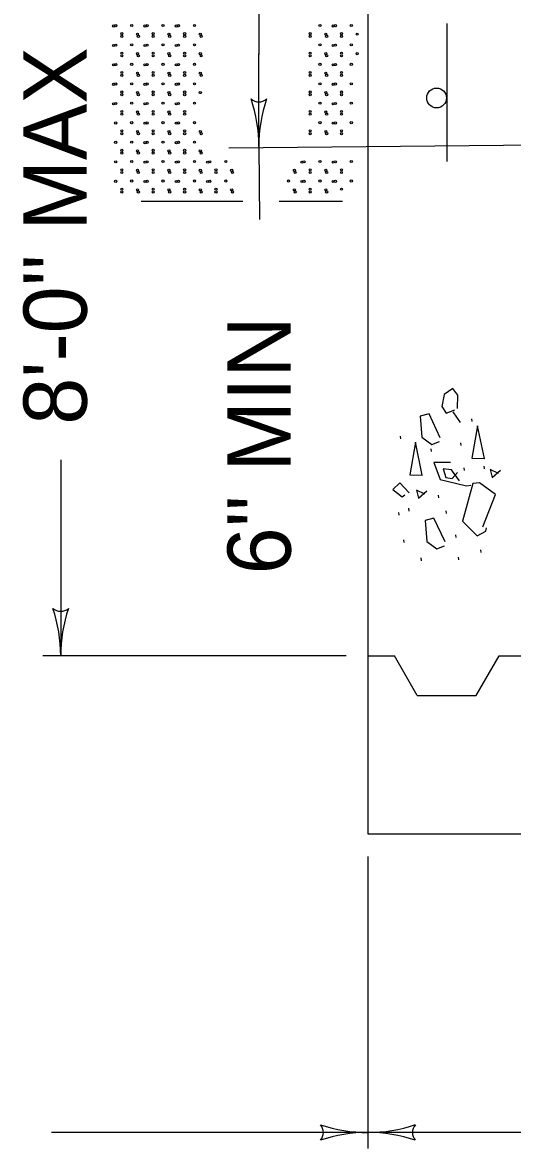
# Model space of a CAD drawing. Extents: x 1007 to 1035.5, y 1000.5 to 1021.5.
# Drawn here: x 1009.899 to 1011.448, y 1006.351 to 1009.912 of the extents above; entities that cross this region are included whole.
import ezdxf

# ---------------------------------------------------------------- set-up
doc = ezdxf.new("R2010")
doc.units = 0
for name, color, linetype in [('Level 1', 7, 'Continuous'), ('Level 2', 7, 'Continuous'), ('Level 4', 7, 'Continuous'), ('Level 5', 7, 'Continuous')]:
    doc.layers.add(name, color=color, linetype=linetype)

msp = doc.modelspace()

# ---------------------------------------------------------------- linework, layer by layer
at = {"layer": 'Level 1'}
for p, q in [((1010.9904, 1010.847), (1010.9904, 1007.347)), ((1010.6461, 1009.5206), (1010.6482, 1009.2898)), ((1010.9904, 1007.9095), (1011.0749, 1007.9095)), ((1011.147, 1007.7845), (1011.0749, 1007.9095)), ((1011.3333, 1007.7845), (1011.4056, 1007.9095)), ((1011.4056, 1007.9095), (1011.4915, 1007.9095)), ((1011.147, 1007.7845), (1011.3333, 1007.7845)), ((1010.9904, 1007.347), (1014.2403, 1007.347)), ((1010.9908, 1006.4021), (1009.9908, 1006.4021))]:
    msp.add_line(p, q, dxfattribs=at)
for points in [[(1011.2738, 1008.6915), (1011.2748, 1008.7342), (1011.2598, 1008.7545), (1011.2321, 1008.7363), (1011.2247, 1008.6979), (1011.2385, 1008.6766), (1011.2652, 1008.6873)], [(1011.2192, 1008.5994), (1011.184, 1008.6752), (1011.1563, 1008.6677), (1011.1616, 1008.6005), (1011.1925, 1008.5781), (1011.2171, 1008.5877)], [(1011.2588, 1008.6808), (1011.2823, 1008.6478)], [(1011.32, 1008.6502), (1011.3189, 1008.6588)], [(1011.0926, 1008.6038), (1011.0937, 1008.5953)], [(1011.359, 1008.5336), (1011.3377, 1008.6371), (1011.3195, 1008.5347), (1011.3601, 1008.5336)], [(1011.1627, 1008.4813), (1011.1413, 1008.5848), (1011.1232, 1008.4823), (1011.1638, 1008.4813)], [(1011.286, 1008.5743), (1011.2849, 1008.5828)], [(1011.1918, 1008.5559), (1011.1907, 1008.5645)], [(1011.2523, 1008.5208), (1011.199, 1008.5208), (1011.2193, 1008.4675), (1011.3025, 1008.4473), (1011.3164, 1008.4493)], [(1011.2801, 1008.4633), (1011.2556, 1008.4973), (1011.2289, 1008.5006), (1011.2374, 1008.4739), (1011.2577, 1008.4707), (1011.2738, 1008.4888)], [(1011.2965, 1008.4958), (1011.2954, 1008.5043)], [(1011.3593, 1008.5009), (1011.3583, 1008.5095)], [(1011.4038, 1008.4859), (1011.3771, 1008.4987), (1011.3834, 1008.4731), (1011.4101, 1008.4966)], [(1011.1212, 1008.4248), (1011.0923, 1008.4568), (1011.0699, 1008.4355), (1011.0988, 1008.412), (1011.1073, 1008.4184)], [(1011.1708, 1008.4204), (1011.1441, 1008.4333), (1011.1504, 1008.4077), (1011.1771, 1008.4311)], [(1011.3538, 1008.3171), (1011.3943, 1008.4195), (1011.3431, 1008.4568), (1011.3228, 1008.4547), (1011.2898, 1008.3352), (1011.3367, 1008.2893), (1011.3633, 1008.3032), (1011.3655, 1008.3138)], [(1011.2153, 1008.4093), (1011.2143, 1008.4178)], [(1011.0897, 1008.3543), (1011.0886, 1008.3629)], [(1011.1211, 1008.3674), (1011.12, 1008.376)], [(1011.2388, 1008.3596), (1011.2378, 1008.3682)], [(1011.2349, 1008.2696), (1011.1997, 1008.3453), (1011.1719, 1008.3378), (1011.1773, 1008.2706), (1011.2083, 1008.2482), (1011.2328, 1008.2578)], [(1011.2703, 1008.2837), (1011.2693, 1008.2922)], [(1011.1053, 1008.2679), (1011.1043, 1008.2765)], [(1011.1603, 1008.2103), (1011.1593, 1008.2189)], [(1011.2782, 1008.213), (1011.2771, 1008.2215)], [(1011.3488, 1008.2365), (1011.3478, 1008.2451)]]:
    msp.add_lwpolyline(points, dxfattribs=at)
for centre, radius, start, end in [((1010.6461, 1009.6988), 0.0375, 228.7746, 310.8913), ((1010.1773, 1009.5206), 0.4688, 0, 18.6688), ((1011.1148, 1009.5206), 0.4688, 161.3472, 179.9939), ((1010.1773, 1009.5206), 0.4688, 359.9878, 0), ((1010.0198, 1008.0878), 0.0375, 228.7746, 310.8913), ((1009.551, 1007.9095), 0.4688, 0, 18.6688), ((1010.4885, 1007.9095), 0.4688, 161.3472, 179.9939), ((1009.551, 1007.9095), 0.4688, 359.9878, 0), ((1010.8126, 1006.4021), 0.0375, 318.7746, 40.8913), ((1010.9908, 1005.9333), 0.4688, 90, 108.6688), ((1010.9908, 1006.8708), 0.4688, 251.3472, 269.9939), ((1010.9908, 1006.8708), 0.4687, 269.9878, 270), ((1010.9908, 1006.8708), 0.4687, 269.9878, 270), ((1010.9908, 1006.8708), 0.4687, 270, 288.6688), ((1010.9908, 1006.8708), 0.4687, 270, 288.6688), ((1010.9908, 1005.9333), 0.4688, 89.9878, 90), ((1010.9908, 1005.9333), 0.4687, 71.3472, 89.9939), ((1010.9908, 1005.9333), 0.4687, 71.3472, 89.9939), ((1011.1691, 1006.402), 0.0375, 138.7746, 220.8913), ((1011.1691, 1006.402), 0.0375, 138.7746, 220.8913)]:
    msp.add_arc(centre, radius, start, end, dxfattribs=at)
at = {"layer": 'Level 2'}
msp.add_line((1011.2404, 1009.909), (1011.2404, 1009.4727), dxfattribs=at)
msp.add_circle((1011.208, 1009.6737), 0.0313, dxfattribs=at)
at = {"layer": 'Level 4'}
for centre in [(1010.1871, 1009.9014), (1010.1938, 1009.9023), (1010.2443, 1009.9031), (1010.2863, 1009.9014), (1010.293, 1009.9023), (1010.3434, 1009.9031), (1010.3854, 1009.9014), (1010.3922, 1009.9023), (1010.4426, 1009.9031), (1010.8393, 1009.9031), (1010.8813, 1009.9014), (1010.888, 1009.9023), (1010.9384, 1009.9031), (1010.2132, 1009.8771), (1010.2132, 1009.8685), (1010.2628, 1009.8753), (1010.2653, 1009.8685), (1010.3123, 1009.8771), (1010.3123, 1009.8685), (1010.3619, 1009.8753), (1010.3644, 1009.8685), (1010.4115, 1009.8771), (1010.4115, 1009.8685), (1010.4611, 1009.8753), (1010.4636, 1009.8685), (1010.8082, 1009.8771), (1010.8082, 1009.8685), (1010.8578, 1009.8753), (1010.8603, 1009.8685), (1010.9073, 1009.8771), (1010.9073, 1009.8685), (1010.9569, 1009.8753), (1010.1871, 1009.8399), (1010.1938, 1009.8408), (1010.2132, 1009.8156), (1010.2443, 1009.8416), (1010.2628, 1009.8138), (1010.2863, 1009.8399), (1010.293, 1009.8408), (1010.3123, 1009.8156), (1010.3434, 1009.8416), (1010.3619, 1009.8138), (1010.3854, 1009.8399), (1010.3922, 1009.8408), (1010.4115, 1009.8156), (1010.4426, 1009.8416), (1010.4611, 1009.8138), (1010.8082, 1009.8156), (1010.8393, 1009.8416), (1010.8578, 1009.8138), (1010.8813, 1009.8399), (1010.888, 1009.8408), (1010.9073, 1009.8156), (1010.9384, 1009.8416), (1010.9569, 1009.8138), (1010.1871, 1009.7784), (1010.1938, 1009.7793), (1010.2132, 1009.807), (1010.2443, 1009.7801), (1010.2653, 1009.807), (1010.2863, 1009.7784), (1010.293, 1009.7793), (1010.3123, 1009.807), (1010.3434, 1009.7801), (1010.3644, 1009.807), (1010.3854, 1009.7784), (1010.3922, 1009.7793), (1010.4115, 1009.807), (1010.4426, 1009.7801), (1010.4636, 1009.807), (1010.8082, 1009.807), (1010.8393, 1009.7801), (1010.8603, 1009.807), (1010.8813, 1009.7784), (1010.888, 1009.7793), (1010.9073, 1009.807), (1010.9384, 1009.7801), (1010.2132, 1009.7541), (1010.2132, 1009.7455), (1010.2628, 1009.7523), (1010.2653, 1009.7455), (1010.3123, 1009.7541), (1010.3123, 1009.7455), (1010.3619, 1009.7523), (1010.3644, 1009.7455), (1010.4115, 1009.7541), (1010.4115, 1009.7455), (1010.4611, 1009.7523), (1010.4636, 1009.7455), (1010.8082, 1009.7541), (1010.8082, 1009.7455), (1010.8578, 1009.7523), (1010.8603, 1009.7455), (1010.9073, 1009.7541), (1010.9073, 1009.7455), (1010.1871, 1009.7169), (1010.1938, 1009.7178), (1010.2443, 1009.7186), (1010.2863, 1009.7169), (1010.293, 1009.7178), (1010.3434, 1009.7186), (1010.3854, 1009.7169), (1010.3922, 1009.7178), (1010.4426, 1009.7186), (1010.8393, 1009.7186), (1010.8813, 1009.7169), (1010.888, 1009.7178), (1010.9384, 1009.7186), (1010.2132, 1009.6926), (1010.2132, 1009.684), (1010.2628, 1009.6908), (1010.2653, 1009.684), (1010.3123, 1009.6926), (1010.3123, 1009.684), (1010.3619, 1009.6908), (1010.3644, 1009.684), (1010.4115, 1009.6926), (1010.4115, 1009.684), (1010.4611, 1009.6908), (1010.8082, 1009.6926), (1010.8082, 1009.684), (1010.8578, 1009.6908), (1010.8603, 1009.684), (1010.9073, 1009.6926), (1010.9073, 1009.684), (1010.1871, 1009.6554), (1010.1938, 1009.6563), (1010.2443, 1009.6571), (1010.2863, 1009.6554), (1010.293, 1009.6563), (1010.3434, 1009.6571), (1010.3854, 1009.6554), (1010.3922, 1009.6563), (1010.4426, 1009.6571), (1010.8393, 1009.6571), (1010.8813, 1009.6554), (1010.888, 1009.6563), (1010.9384, 1009.6571), (1010.2132, 1009.6311), (1010.2132, 1009.6225), (1010.2628, 1009.6293), (1010.2653, 1009.6225), (1010.3123, 1009.6311), (1010.3123, 1009.6225), (1010.3619, 1009.6293), (1010.3644, 1009.6225), (1010.4115, 1009.6311), (1010.4115, 1009.6225), (1010.8082, 1009.6311), (1010.8082, 1009.6225), (1010.8578, 1009.6293), (1010.8603, 1009.6225), (1010.9073, 1009.6311), (1010.9073, 1009.6225), (1010.1938, 1009.5948), (1010.2132, 1009.5696), (1010.2443, 1009.5956), (1010.2628, 1009.5678), (1010.2863, 1009.5939), (1010.293, 1009.5948), (1010.3123, 1009.5696), (1010.3434, 1009.5956), (1010.3619, 1009.5678), (1010.3854, 1009.5939), (1010.3922, 1009.5948), (1010.4115, 1009.5696), (1010.4426, 1009.5956), (1010.4611, 1009.5678), (1010.8082, 1009.5696), (1010.8393, 1009.5956), (1010.8578, 1009.5678), (1010.8813, 1009.5939), (1010.888, 1009.5948), (1010.9073, 1009.5696), (1010.9384, 1009.5956), (1010.1938, 1009.5333), (1010.2132, 1009.561), (1010.2443, 1009.5341), (1010.2653, 1009.561), (1010.2863, 1009.5324), (1010.293, 1009.5333), (1010.3123, 1009.561), (1010.3434, 1009.5341), (1010.3644, 1009.561), (1010.3854, 1009.5324), (1010.3922, 1009.5333), (1010.4115, 1009.561), (1010.4426, 1009.5341), (1010.4636, 1009.561), (1010.8082, 1009.561), (1010.8603, 1009.561), (1010.9073, 1009.561), (1010.2132, 1009.5081), (1010.2132, 1009.4995), (1010.2628, 1009.5063), (1010.2653, 1009.4995), (1010.3123, 1009.5081), (1010.3123, 1009.4995), (1010.3619, 1009.5063), (1010.3644, 1009.4995), (1010.4115, 1009.5081), (1010.4115, 1009.4995), (1010.4611, 1009.5063), (1010.4636, 1009.4995), (1010.1938, 1009.4718), (1010.2443, 1009.4726), (1010.2863, 1009.4709), (1010.293, 1009.4718), (1010.3434, 1009.4726), (1010.3854, 1009.4709), (1010.3922, 1009.4718), (1010.4426, 1009.4726), (1010.4846, 1009.4709), (1010.4913, 1009.4718), (1010.5418, 1009.4726), (1010.7821, 1009.4709), (1010.7888, 1009.4718), (1010.8393, 1009.4726), (1010.8813, 1009.4709), (1010.888, 1009.4718), (1010.9384, 1009.4726), (1010.2132, 1009.4466), (1010.2132, 1009.438), (1010.2628, 1009.4448), (1010.2653, 1009.438), (1010.3123, 1009.4466), (1010.3123, 1009.438), (1010.3619, 1009.4448), (1010.3644, 1009.438), (1010.4115, 1009.4466), (1010.4115, 1009.438), (1010.4611, 1009.4448), (1010.4636, 1009.438), (1010.5107, 1009.4466), (1010.5107, 1009.438), (1010.5603, 1009.4448), (1010.5628, 1009.438), (1010.7586, 1009.4448), (1010.7611, 1009.438), (1010.8082, 1009.4466), (1010.8082, 1009.438), (1010.8578, 1009.4448), (1010.8603, 1009.438), (1010.9073, 1009.4466), (1010.9073, 1009.438), (1010.1938, 1009.4103), (1010.2132, 1009.3851), (1010.2443, 1009.4111), (1010.2863, 1009.4094), (1010.293, 1009.4103), (1010.3123, 1009.3851), (1010.3434, 1009.4111), (1010.3854, 1009.4094), (1010.3922, 1009.4103), (1010.4115, 1009.3851), (1010.4426, 1009.4111), (1010.4846, 1009.4094), (1010.4913, 1009.4103), (1010.5107, 1009.3851), (1010.5418, 1009.4111), (1010.7401, 1009.4111), (1010.7821, 1009.4094), (1010.7888, 1009.4103), (1010.8082, 1009.3851), (1010.8393, 1009.4111), (1010.8813, 1009.4094), (1010.888, 1009.4103), (1010.9073, 1009.3851), (1010.9384, 1009.4111), (1010.2132, 1009.3765), (1010.2628, 1009.3833), (1010.2653, 1009.3765), (1010.3123, 1009.3765), (1010.3619, 1009.3833), (1010.3644, 1009.3765), (1010.4115, 1009.3765), (1010.4611, 1009.3833), (1010.4636, 1009.3765), (1010.5107, 1009.3765), (1010.5603, 1009.3833), (1010.5628, 1009.3765), (1010.7586, 1009.3833), (1010.7611, 1009.3765), (1010.8082, 1009.3765), (1010.8578, 1009.3833), (1010.8603, 1009.3765)]:
    msp.add_circle(centre, 0.00339, dxfattribs=at)
at = {"layer": 'Level 5'}
for p, q in [((1010.6461, 1010.4724), (1010.6461, 1009.8108)), ((1010.6461, 1009.5206), (1010.6461, 1009.8134)), ((1012.3437, 1009.532), (1010.5513, 1009.5148)), ((1010.2747, 1009.347), (1010.5958, 1009.347)), ((1010.7104, 1009.347), (1010.9108, 1009.347)), ((1010.0198, 1008.5291), (1010.0198, 1007.9095)), ((1010.9223, 1007.9095), (1009.9636, 1007.9095)), ((1010.9904, 1007.2753), (1010.9904, 1006.3514)), ((1012.4308, 1006.4021), (1010.9908, 1006.4021))]:
    msp.add_line(p, q, dxfattribs=at)

# ---------------------------------------------------------------- texts
at = {"layer": 'Level 1'}
for s, p in [("8'-0'' MAX", (1010.1022, 1008.6404)), ("6'' MIN", (1010.7469, 1008.167))]:
    msp.add_text(s, height=0.2, rotation=90, dxfattribs=at).set_placement(p)

doc.saveas('drawing.dxf')
